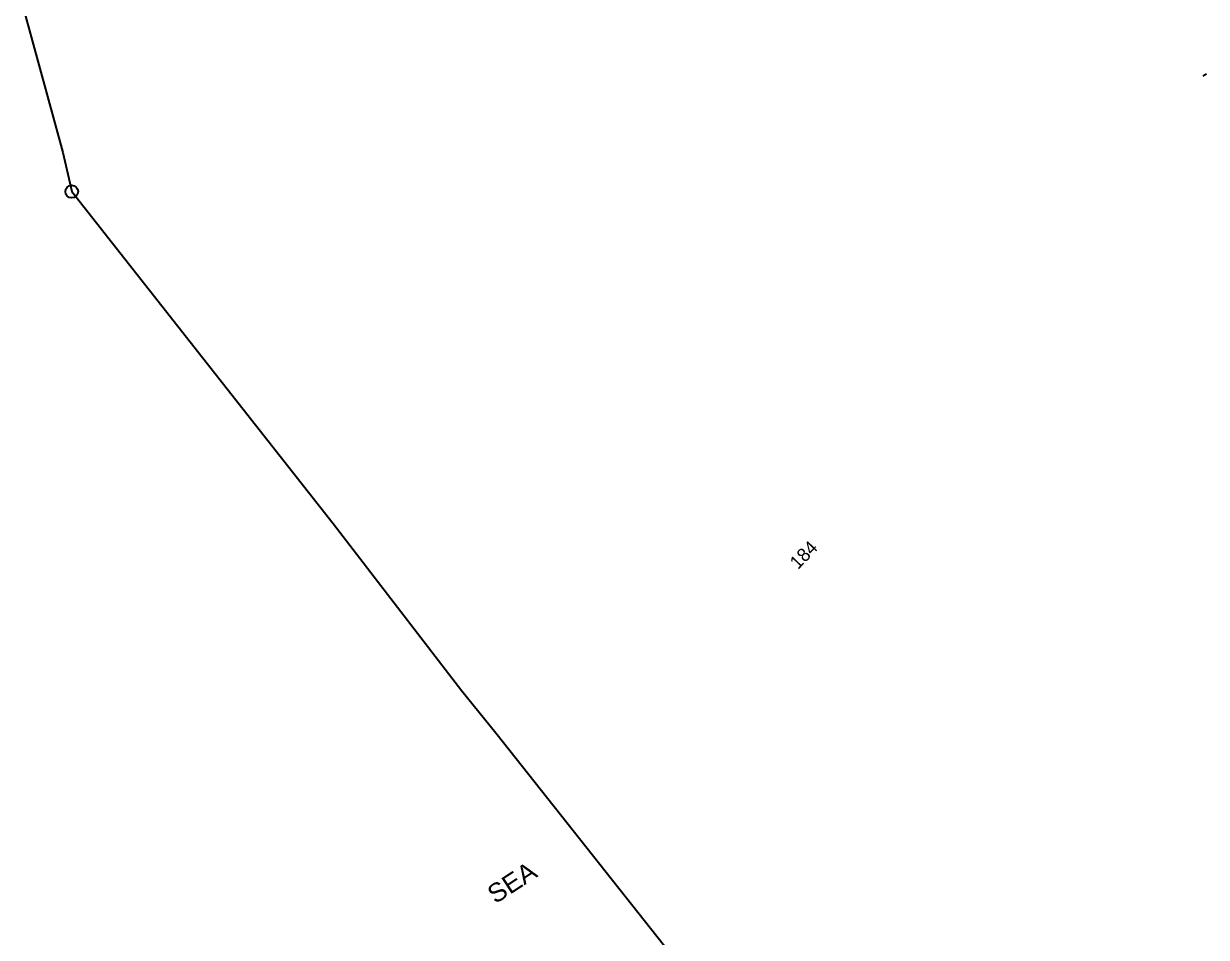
# Model space of a CAD drawing. Header units: metres. Extents: x 279314 to 283106, y 2040531 to 2045723.
# Drawn here: x 279556 to 280964, y 2041627 to 2042715 of the extents above; entities that cross this region are included whole.
import ezdxf
from ezdxf.enums import TextEntityAlignment as Align

# ---------------------------------------------------------------- set-up
doc = ezdxf.new("R2010")
doc.units = ezdxf.units.M
doc.header["$MEASUREMENT"] = 0
doc.linetypes.add('DASHDOT', pattern=[1, 0.5, -0.25, 0, -0.25])
for name, color, linetype in [('OFF', 1, 'Continuous'), ('SYM_STONE', 1, 'Continuous'), ('TEXT_MAPOUT', 7, 'Continuous'), ('TEXT_PARCEL', 7, 'Continuous'), ('V_BOUND_LINE', 7, 'Continuous'), ('V_BOUND_STREAM_LINE', 7, 'DASHDOT')]:
    doc.layers.add(name, color=color, linetype=linetype)
doc.styles.get("Standard").update_dxf_attribs({"font": 'arial.ttf'})
doc.styles.add('TEXT_MAP', font='', dxfattribs={"height": 2.5})
doc.styles.get('TEXT_MAP').set_extended_font_data('Kruti Dev 050')

# ---------------------------------------------------------------- blocks, each defined once
blk = doc.blocks.new('STONE')
blk.add_circle((0, 0), 0.851)

msp = doc.modelspace()

# ---------------------------------------------------------------- linework, layer by layer
at = {"layer": 'OFF'}
msp.add_line((280962.3, 2042654.3), (280964.3, 2042655.7), dxfattribs=at)
at = {"layer": 'V_BOUND_LINE'}
for p, q in [((279556, 2042733.2), (279602.6, 2042562)), ((279602.6, 2042562), (279613.2, 2042515.4)), ((279613.2, 2042515.4), (279924.7, 2042119.9)), ((279924.7, 2042119.9), (280077.6, 2041920.8)), ((280077.6, 2041920.8), (280118.1, 2041870.9)), ((280118.1, 2041870.9), (280334.2, 2041597.8))]:
    msp.add_line(p, q, dxfattribs=at)
at = {"layer": 'V_BOUND_STREAM_LINE', "ltscale": 10}
msp.add_line((280960.6, 2042652.9), (280962.3, 2042654.3), dxfattribs=at)

# ---------------------------------------------------------------- block references
at = {"layer": 'SYM_STONE', "xscale": 8.847576375864563, "yscale": 8.847576375864563, "zscale": 8.847576375864563, "rotation": 45.7331445000931}
msp.add_blockref('STONE', (279613.2, 2042515.4), dxfattribs=at)

# ---------------------------------------------------------------- texts
at = {"layer": 'TEXT_MAPOUT'}
msp.add_text('SEA', height=22.12, rotation=33.0887, dxfattribs=at).set_placement((280117.6, 2041666.4))
at = {"layer": 'TEXT_PARCEL', "style": 'TEXT_MAP'}
msp.add_text('184', height=15.93, rotation=45.7331, dxfattribs=at).set_placement((280484.7, 2042082.8), align=Align.MIDDLE)

doc.saveas('drawing.dxf')
